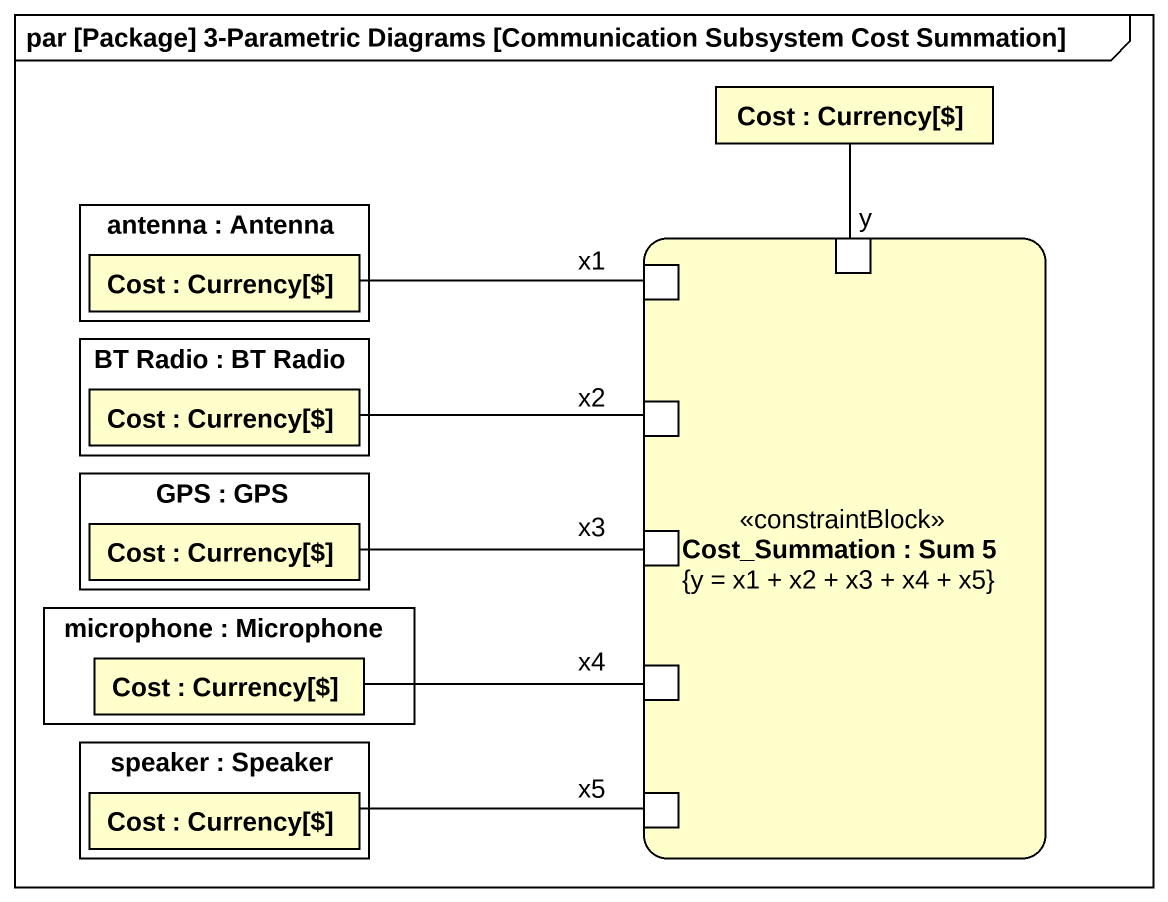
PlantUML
@startuml
mainframe par [Package] 3-Parametric Diagrams [Communication Subsystem Cost Summation]
rectangle "Cost : Currency[$]" as Cost
rectangle "antenna : Antenna" as antenna {
  rectangle "Cost : Currency[$]" as Cost_2
}
rectangle "Cost_Summation : Sum 5\n{y = x1 + x2 + x3 + x4 + x5}" as Cost_Summation <<constraintBlock>> {
  port x1
  port y
  port x2
  port x3
  port x4
  port x5
}
rectangle "BT Radio : BT Radio" as BT_Radio {
  rectangle "Cost : Currency[$]" as Cost_3
}
rectangle "GPS : GPS" as GPS {
  rectangle "Cost : Currency[$]" as Cost_4
}
rectangle "microphone : Microphone" as microphone {
  rectangle "Cost : Currency[$]" as Cost_5
}
rectangle "speaker : Speaker" as speaker {
  rectangle "Cost : Currency[$]" as Cost_6
}
Cost -- y
x1 -left- Cost_2
x2 -left- Cost_3
x3 -left- Cost_4
x4 -left- Cost_5
x5 -left- Cost_6
@enduml
